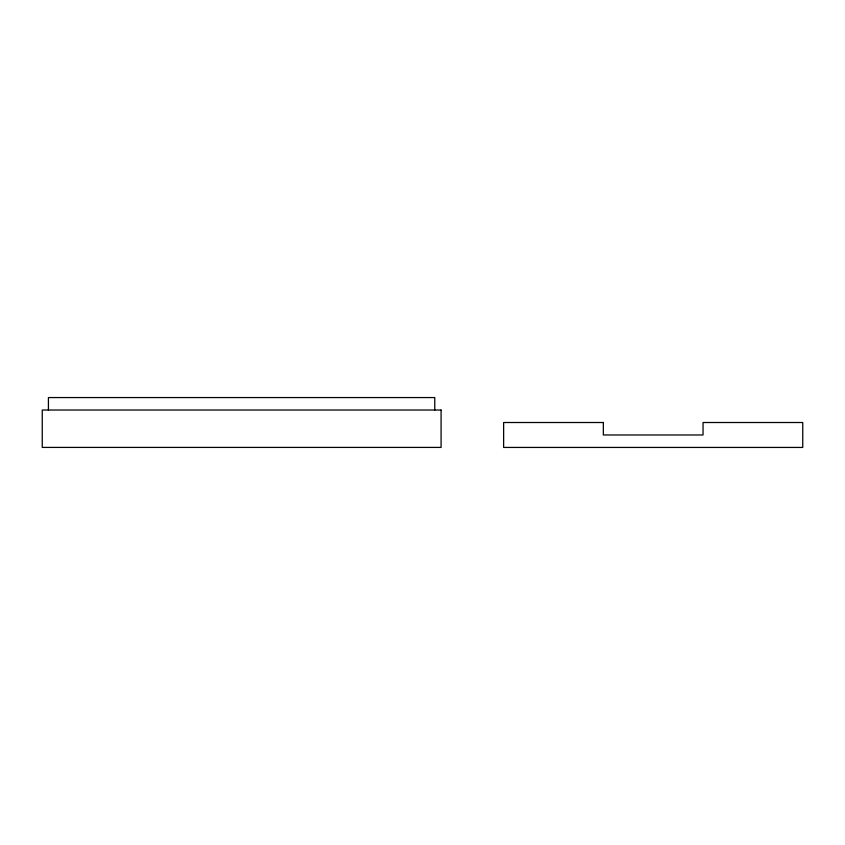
<?xml version="1.0" encoding="UTF-8"?>
<svg xmlns="http://www.w3.org/2000/svg" width="845" height="845" viewBox="0 0 845 845"><rect width="100%" height="100%" fill="white"/><g stroke="black" fill="none" stroke-linecap="round" stroke-linejoin="round"><path stroke-width="1.27" d="M434.763 410.026L434.763 397.562L48.419 397.562L48.419 410.026M441.079 410.026L42.25 410.026L42.25 447.417L441.079 447.417L441.079 410.026M603.341 422.511L503.631 422.511L503.631 447.438L802.75 447.438L802.75 422.511L703.04 422.511L703.04 434.974L603.341 434.974L603.341 422.511"/></g></svg>
